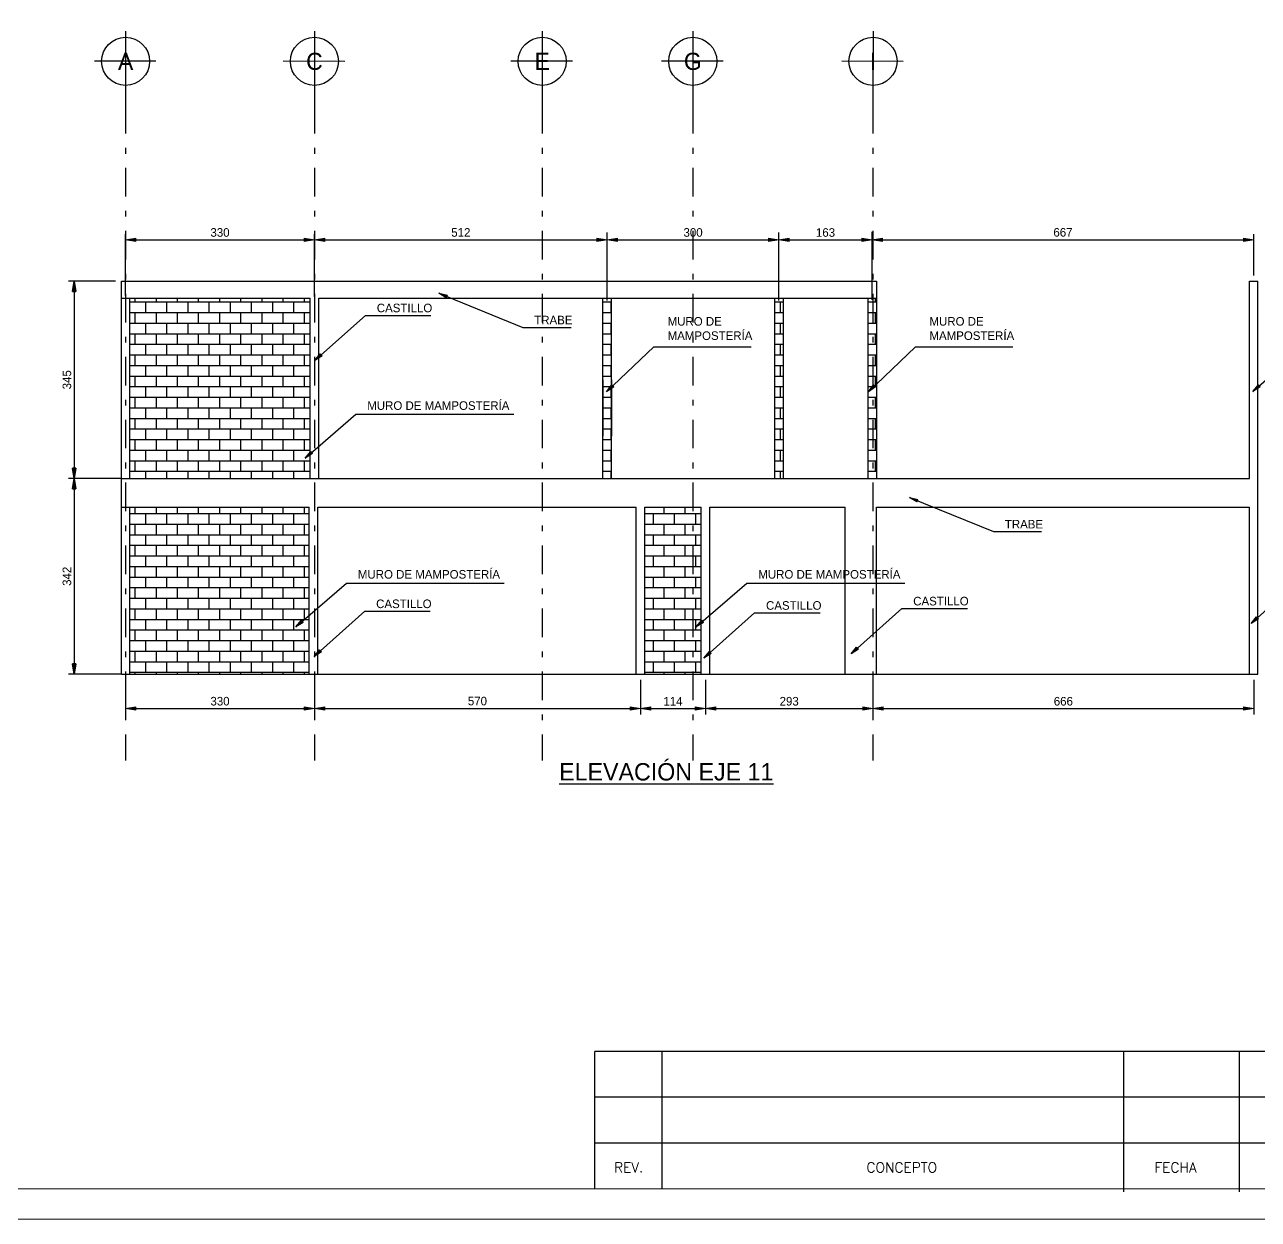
# Model space of a CAD drawing. Header units: millimetres. Extents: x -25 to 297, y -2 to 43.
# Drawn here: x 181.28 to 202.85, y -2.04 to 18.84 of the extents above; entities that cross this region are included whole.
import ezdxf
from ezdxf.enums import TextEntityAlignment as Align

# ---------------------------------------------------------------- set-up
doc = ezdxf.new("R2010")
doc.units = ezdxf.units.MM
doc.linetypes.add('DASHDOT', pattern=[1, 0.5, -0.25, 0, -0.25])
doc.linetypes.add('HIDDEN', pattern=[9.525, 6.35, -3.175])
for name, color, linetype in [('3', 4, 'Continuous'), ('4', 3, 'HIDDEN'), ('6', 7, 'Continuous'), ('C', 11, 'Continuous'), ('CAJONES', 15, 'Continuous'), ('EJES', 250, 'DASHDOT'), ('TITULO', 242, 'Continuous'), ('VIGUETAS', 107, 'Continuous')]:
    doc.layers.add(name, color=color, linetype=linetype)
doc.styles.add('LEROY', font='stylu.ttf')
doc.styles.add('ROMAND', font='romand.shx', dxfattribs={"width": 0.8, "oblique": 8})
doc.dimstyles.new('LEROY', dxfattribs={"dimtxt": 0.15, "dimasz": 0.18, "dimexe": 0.1, "dimexo": 0.1, "dimgap": 0.05, "dimtad": 1, "dimdec": 0, "dimlfac": 100, "dimzin": 0, "dimdsep": 46, "dimtxsty": 'LEROY', "dimblk1": 'FLECHA', "dimblk2": 'FLECHA', "dimsah": 1, "dimcen": 0.2, "dimclrd": 256, "dimclre": 256, "dimclrt": 5, "dimadec": 0, "dimazin": 0, "dimtfac": 0.5, "dimtdec": 0, "dimtix": 1, "dimtofl": 0, "dimtmove": 0, "dimatfit": 3, "dimldrblk": 'FLECHA', "dimfxl": 1, "dimtolj": 1, "dimtzin": 0, "dimarcsym": 0})
doc.dimstyles.new('LEROY_CONC', dxfattribs={"dimtxt": 0.15, "dimasz": 0.15, "dimexe": 0.08, "dimexo": 0.08, "dimgap": 0.05, "dimtad": 1, "dimdec": 0, "dimlfac": 20, "dimzin": 0, "dimdsep": 46, "dimtxsty": 'LEROY', "dimblk1": 'FLECHA', "dimblk2": 'FLECHA', "dimsah": 1, "dimcen": 0.2, "dimclrd": 256, "dimclre": 256, "dimclrt": 5, "dimadec": 0, "dimazin": 0, "dimtfac": 0.5, "dimtdec": 0, "dimtix": 1, "dimtofl": 0, "dimtmove": 0, "dimatfit": 3, "dimldrblk": 'FLECHA', "dimfxl": 1, "dimtolj": 1, "dimtzin": 0, "dimarcsym": 0})
pattern_1 = [(0, (-1.88506, -5.04868), (0, 0.184912), []), (90, (-1.88506, -5.04868), (-0.184912, 0.184912), [0.184912, -0.184912])]

# ---------------------------------------------------------------- blocks, each defined once
blk = doc.blocks.new('FLECHA')
at = {"linetype": 'Continuous'}
blk.add_hatch(color=5, dxfattribs=at).paths.add_polyline_path([(0, 0), (-1, 0.16), (-1, -0.16)])
at = {"color": 5, "linetype": 'Continuous'}
blk.add_line((-1, 0.16), (-1, -0.16), dxfattribs=at)
blk.add_lwpolyline([(-1, 0.16), (0, 0), (-1, -0.16)], dxfattribs=at)
blk = doc.blocks.new('*D558')
at = {"layer": 'C', "lineweight": -2, "transparency": 16777216}
for p, q in [((182.87, 10.913), (182.047, 10.913)), ((182.147, 10.733), (182.147, 7.673)), ((182.97, 7.493), (182.047, 7.493))]:
    blk.add_line(p, q, dxfattribs=at)
at = {"layer": 'Defpoints', "color": 0, "transparency": 16777216}
for p in [(182.97, 10.913), (182.147, 7.493), (183.07, 7.493)]:
    blk.add_point(p, dxfattribs=at)
at = {"layer": 'C', "lineweight": -2, "transparency": 16777216, "xscale": 0.18, "yscale": 0.18, "zscale": 0.18}
for p, rotation in [((182.147, 10.913), 90), ((182.147, 7.493), 270)]:
    blk.add_blockref('FLECHA', p, dxfattribs=dict(at, rotation=rotation))
at = {"layer": 'C', "color": 5, "transparency": 16777216, "insert": (182.019, 9.203), "char_height": 0.15, "attachment_point": 5, "rotation": 90, "style": 'LEROY'}
blk.add_mtext('\\A1;342', dxfattribs=at)
blk = doc.blocks.new('*D559')
at = {"layer": 'C', "lineweight": -2, "transparency": 16777216}
for p, q in [((182.87, 14.363), (182.047, 14.363)), ((182.147, 14.183), (182.147, 11.093)), ((182.97, 10.913), (182.047, 10.913))]:
    blk.add_line(p, q, dxfattribs=at)
at = {"layer": 'Defpoints', "color": 0, "transparency": 16777216}
for p in [(182.97, 14.363), (182.147, 10.913), (183.07, 10.913)]:
    blk.add_point(p, dxfattribs=at)
at = {"layer": 'C', "lineweight": -2, "transparency": 16777216, "xscale": 0.18, "yscale": 0.18, "zscale": 0.18}
for p, rotation in [((182.147, 14.363), 90), ((182.147, 10.913), 270)]:
    blk.add_blockref('FLECHA', p, dxfattribs=dict(at, rotation=rotation))
at = {"layer": 'C', "color": 5, "transparency": 16777216, "insert": (182.019, 12.638), "char_height": 0.15, "attachment_point": 5, "rotation": 90, "style": 'LEROY'}
blk.add_mtext('\\A1;345', dxfattribs=at)
blk = doc.blocks.new('EJE-VERT')
at = {"color": 15, "linetype": 'Continuous'}
for p, q in [((0, 2.163), (0, 0)), ((0.883, 1.28), (-0.909, 1.28))]:
    blk.add_line(p, q, dxfattribs=at)
blk.add_circle((0, 1.28), 0.7, dxfattribs=at)
at = {"color": 242, "style": 'LEROY'}
blk.add_attdef('EJE', text='', height=0.5, dxfattribs=at).set_placement((0, 1.28), align=Align.MIDDLE)
blk = doc.blocks.new('*D560')
at = {"layer": 'C', "lineweight": -2, "transparency": 16777216}
for p, q in [((183.045, 14.11), (183.045, 15.183)), ((186.345, 14.095), (186.345, 15.183)), ((183.225, 15.083), (186.165, 15.083))]:
    blk.add_line(p, q, dxfattribs=at)
at = {"layer": 'Defpoints', "color": 0, "transparency": 16777216}
for p in [(186.345, 15.083), (183.045, 14.01, 0), (186.345, 13.995, 0)]:
    blk.add_point(p, dxfattribs=at)
at = {"layer": 'C', "lineweight": -2, "transparency": 16777216, "xscale": 0.18, "yscale": 0.18, "zscale": 0.18, "rotation": 180}
blk.add_blockref('FLECHA', (183.045, 15.083), dxfattribs=at)
at = {"layer": 'C', "lineweight": -2, "transparency": 16777216, "xscale": 0.18, "yscale": 0.18, "zscale": 0.18}
blk.add_blockref('FLECHA', (186.345, 15.083), dxfattribs=at)
at = {"layer": 'C', "color": 5, "transparency": 16777216, "insert": (184.695, 15.212), "char_height": 0.15, "attachment_point": 5, "style": 'LEROY'}
blk.add_mtext('\\A1;330', dxfattribs=at)
blk = doc.blocks.new('*D561')
at = {"layer": 'C', "lineweight": -2, "transparency": 16777216}
for p, q in [((186.345, 14.11), (186.345, 15.183)), ((191.465, 14.463), (191.465, 15.183)), ((186.525, 15.083), (191.285, 15.083))]:
    blk.add_line(p, q, dxfattribs=at)
at = {"layer": 'Defpoints', "color": 0, "transparency": 16777216}
for p in [(191.465, 15.083), (191.465, 14.363, 0), (186.345, 14.01, 0)]:
    blk.add_point(p, dxfattribs=at)
at = {"layer": 'C', "lineweight": -2, "transparency": 16777216, "xscale": 0.18, "yscale": 0.18, "zscale": 0.18, "rotation": 180}
blk.add_blockref('FLECHA', (186.345, 15.083), dxfattribs=at)
at = {"layer": 'C', "lineweight": -2, "transparency": 16777216, "xscale": 0.18, "yscale": 0.18, "zscale": 0.18}
blk.add_blockref('FLECHA', (191.465, 15.083), dxfattribs=at)
at = {"layer": 'C', "color": 5, "transparency": 16777216, "insert": (188.905, 15.212), "char_height": 0.15, "attachment_point": 5, "style": 'LEROY'}
blk.add_mtext('\\A1;512', dxfattribs=at)
blk = doc.blocks.new('*D562')
at = {"layer": 'C', "lineweight": -2, "transparency": 16777216}
for p, q in [((191.465, 14.11), (191.465, 15.183)), ((194.465, 14.163), (194.465, 15.183)), ((191.645, 15.083), (194.285, 15.083))]:
    blk.add_line(p, q, dxfattribs=at)
at = {"layer": 'Defpoints', "color": 0, "transparency": 16777216}
for p in [(194.465, 15.083), (194.465, 14.063), (191.465, 14.01, 0)]:
    blk.add_point(p, dxfattribs=at)
at = {"layer": 'C', "lineweight": -2, "transparency": 16777216, "xscale": 0.18, "yscale": 0.18, "zscale": 0.18, "rotation": 180}
blk.add_blockref('FLECHA', (191.465, 15.083), dxfattribs=at)
at = {"layer": 'C', "lineweight": -2, "transparency": 16777216, "xscale": 0.18, "yscale": 0.18, "zscale": 0.18}
blk.add_blockref('FLECHA', (194.465, 15.083), dxfattribs=at)
at = {"layer": 'C', "color": 5, "transparency": 16777216, "insert": (192.965, 15.212), "char_height": 0.15, "attachment_point": 5, "style": 'LEROY'}
blk.add_mtext('\\A1;300', dxfattribs=at)
blk = doc.blocks.new('*D563')
at = {"layer": 'C', "lineweight": -2, "transparency": 16777216}
for p, q in [((194.465, 14.11), (194.465, 15.183)), ((196.096, 14.206), (196.096, 15.183)), ((194.645, 15.083), (195.916, 15.083))]:
    blk.add_line(p, q, dxfattribs=at)
at = {"layer": 'Defpoints', "color": 0, "transparency": 16777216}
for p in [(196.096, 15.083), (196.096, 14.106), (194.465, 14.01, 0)]:
    blk.add_point(p, dxfattribs=at)
at = {"layer": 'C', "lineweight": -2, "transparency": 16777216, "xscale": 0.18, "yscale": 0.18, "zscale": 0.18, "rotation": 180}
blk.add_blockref('FLECHA', (194.465, 15.083), dxfattribs=at)
at = {"layer": 'C', "lineweight": -2, "transparency": 16777216, "xscale": 0.18, "yscale": 0.18, "zscale": 0.18}
blk.add_blockref('FLECHA', (196.096, 15.083), dxfattribs=at)
at = {"layer": 'C', "color": 5, "transparency": 16777216, "insert": (195.28, 15.211), "char_height": 0.15, "attachment_point": 5, "style": 'LEROY'}
blk.add_mtext('\\A1;163', dxfattribs=at)
blk = doc.blocks.new('*D564')
at = {"layer": 'C', "lineweight": -2, "transparency": 16777216}
for p, q in [((196.096, 14.11), (196.096, 15.183)), ((202.765, 14.463), (202.765, 15.183)), ((196.276, 15.083), (202.585, 15.083))]:
    blk.add_line(p, q, dxfattribs=at)
at = {"layer": 'Defpoints', "color": 0, "transparency": 16777216}
for p in [(202.765, 15.083), (202.765, 14.363), (196.096, 14.01, 0)]:
    blk.add_point(p, dxfattribs=at)
at = {"layer": 'C', "lineweight": -2, "transparency": 16777216, "xscale": 0.18, "yscale": 0.18, "zscale": 0.18, "rotation": 180}
blk.add_blockref('FLECHA', (196.096, 15.083), dxfattribs=at)
at = {"layer": 'C', "lineweight": -2, "transparency": 16777216, "xscale": 0.18, "yscale": 0.18, "zscale": 0.18}
blk.add_blockref('FLECHA', (202.765, 15.083), dxfattribs=at)
at = {"layer": 'C', "color": 5, "transparency": 16777216, "insert": (199.431, 15.214), "char_height": 0.15, "attachment_point": 5, "style": 'LEROY'}
blk.add_mtext('\\A1;667', dxfattribs=at)
blk = doc.blocks.new('*D565')
at = {"layer": 'C', "lineweight": -2, "transparency": 16777216}
for p, q in [((183.045, 7.393), (183.045, 6.79)), ((186.345, 7.393), (186.345, 6.79)), ((183.225, 6.89), (186.165, 6.89))]:
    blk.add_line(p, q, dxfattribs=at)
at = {"layer": 'Defpoints', "color": 0, "transparency": 16777216}
for p in [(183.045, 7.493), (186.345, 7.493), (186.345, 6.89)]:
    blk.add_point(p, dxfattribs=at)
at = {"layer": 'C', "lineweight": -2, "transparency": 16777216, "xscale": 0.18, "yscale": 0.18, "zscale": 0.18, "rotation": 180}
blk.add_blockref('FLECHA', (183.045, 6.89), dxfattribs=at)
at = {"layer": 'C', "lineweight": -2, "transparency": 16777216, "xscale": 0.18, "yscale": 0.18, "zscale": 0.18}
blk.add_blockref('FLECHA', (186.345, 6.89), dxfattribs=at)
at = {"layer": 'C', "color": 5, "transparency": 16777216, "insert": (184.695, 7.019), "char_height": 0.15, "attachment_point": 5, "style": 'LEROY'}
blk.add_mtext('\\A1;330', dxfattribs=at)
blk = doc.blocks.new('*D566')
at = {"layer": 'C', "lineweight": -2, "transparency": 16777216}
for p, q in [((186.345, 7.393), (186.345, 6.79)), ((192.046, 7.393), (192.046, 6.79)), ((186.525, 6.89), (191.866, 6.89))]:
    blk.add_line(p, q, dxfattribs=at)
at = {"layer": 'Defpoints', "color": 0, "transparency": 16777216}
for p in [(186.345, 7.493), (192.046, 7.493), (192.046, 6.89)]:
    blk.add_point(p, dxfattribs=at)
at = {"layer": 'C', "lineweight": -2, "transparency": 16777216, "xscale": 0.18, "yscale": 0.18, "zscale": 0.18, "rotation": 180}
blk.add_blockref('FLECHA', (186.345, 6.89), dxfattribs=at)
at = {"layer": 'C', "lineweight": -2, "transparency": 16777216, "xscale": 0.18, "yscale": 0.18, "zscale": 0.18}
blk.add_blockref('FLECHA', (192.046, 6.89), dxfattribs=at)
at = {"layer": 'C', "color": 5, "transparency": 16777216, "insert": (189.195, 7.021), "char_height": 0.15, "attachment_point": 5, "style": 'LEROY'}
blk.add_mtext('\\A1;570', dxfattribs=at)
blk = doc.blocks.new('*D567')
at = {"layer": 'C', "lineweight": -2, "transparency": 16777216}
for p, q in [((192.046, 7.393), (192.046, 6.79)), ((193.181, 7.393), (193.181, 6.79)), ((192.226, 6.89), (193.001, 6.89))]:
    blk.add_line(p, q, dxfattribs=at)
at = {"layer": 'Defpoints', "color": 0, "transparency": 16777216}
for p in [(192.046, 7.493), (193.181, 7.493), (193.181, 6.89)]:
    blk.add_point(p, dxfattribs=at)
at = {"layer": 'C', "lineweight": -2, "transparency": 16777216, "xscale": 0.18, "yscale": 0.18, "zscale": 0.18, "rotation": 180}
blk.add_blockref('FLECHA', (192.046, 6.89), dxfattribs=at)
at = {"layer": 'C', "lineweight": -2, "transparency": 16777216, "xscale": 0.18, "yscale": 0.18, "zscale": 0.18}
blk.add_blockref('FLECHA', (193.181, 6.89), dxfattribs=at)
at = {"layer": 'C', "color": 5, "transparency": 16777216, "insert": (192.613, 7.019), "char_height": 0.15, "attachment_point": 5, "style": 'LEROY'}
blk.add_mtext('\\A1;114', dxfattribs=at)
blk = doc.blocks.new('*D568')
at = {"layer": 'C', "lineweight": -2, "transparency": 16777216}
for p, q in [((193.181, 7.393), (193.181, 6.79)), ((196.11, 7.393), (196.11, 6.79)), ((193.361, 6.89), (195.93, 6.89))]:
    blk.add_line(p, q, dxfattribs=at)
at = {"layer": 'Defpoints', "color": 0, "transparency": 16777216}
for p in [(193.181, 7.493), (196.11, 7.493), (196.11, 6.89)]:
    blk.add_point(p, dxfattribs=at)
at = {"layer": 'C', "lineweight": -2, "transparency": 16777216, "xscale": 0.18, "yscale": 0.18, "zscale": 0.18, "rotation": 180}
blk.add_blockref('FLECHA', (193.181, 6.89), dxfattribs=at)
at = {"layer": 'C', "lineweight": -2, "transparency": 16777216, "xscale": 0.18, "yscale": 0.18, "zscale": 0.18}
blk.add_blockref('FLECHA', (196.11, 6.89), dxfattribs=at)
at = {"layer": 'C', "color": 5, "transparency": 16777216, "insert": (194.645, 7.018), "char_height": 0.15, "attachment_point": 5, "style": 'LEROY'}
blk.add_mtext('\\A1;293', dxfattribs=at)
blk = doc.blocks.new('*D569')
at = {"layer": 'C', "lineweight": -2, "transparency": 16777216}
for p, q in [((196.11, 7.393), (196.11, 6.79)), ((202.765, 7.393), (202.765, 6.79)), ((196.29, 6.89), (202.585, 6.89))]:
    blk.add_line(p, q, dxfattribs=at)
at = {"layer": 'Defpoints', "color": 0, "transparency": 16777216}
for p in [(196.11, 7.493), (202.765, 7.493), (202.765, 6.89)]:
    blk.add_point(p, dxfattribs=at)
at = {"layer": 'C', "lineweight": -2, "transparency": 16777216, "xscale": 0.18, "yscale": 0.18, "zscale": 0.18, "rotation": 180}
blk.add_blockref('FLECHA', (196.11, 6.89), dxfattribs=at)
at = {"layer": 'C', "lineweight": -2, "transparency": 16777216, "xscale": 0.18, "yscale": 0.18, "zscale": 0.18}
blk.add_blockref('FLECHA', (202.765, 6.89), dxfattribs=at)
at = {"layer": 'C', "color": 5, "transparency": 16777216, "insert": (199.438, 7.018), "char_height": 0.15, "attachment_point": 5, "style": 'LEROY'}
blk.add_mtext('\\A1;666', dxfattribs=at)

msp = doc.modelspace()

# ---------------------------------------------------------------- hatches: boundary and pattern name
at = {"layer": 'CAJONES'}
h = msp.add_hatch(dxfattribs=at)
h.set_pattern_fill('AR-B816', color=256, scale=0.00091)
h.set_pattern_definition(pattern_1)
h.paths.add_polyline_path([(186.27, 14.063), (183.12, 14.063), (183.12, 10.913), (186.27, 10.913)])
h = msp.add_hatch(dxfattribs=at)
h.set_pattern_fill('AR-B816', color=256, scale=0.00091)
h.set_pattern_definition(pattern_1)
h.paths.add_polyline_path([(191.54, 14.063), (191.39, 14.063), (191.39, 10.913), (191.54, 10.913)])
h = msp.add_hatch(dxfattribs=at)
h.set_pattern_fill('AR-B816', color=256, scale=0.00091)
h.set_pattern_definition(pattern_1)
h.paths.add_polyline_path([(194.54, 14.063), (194.39, 14.063), (194.39, 10.913), (194.54, 10.913)])
h = msp.add_hatch(dxfattribs=at)
h.set_pattern_fill('AR-B816', color=256, scale=0.00091)
h.set_pattern_definition(pattern_1)
h.paths.add_polyline_path([(196.171, 14.063), (196.021, 14.063), (196.021, 10.913), (196.171, 10.913)])
h = msp.add_hatch(dxfattribs=at)
h.set_pattern_fill('AR-B816', color=256, scale=0.00091)
h.set_pattern_definition(pattern_1)
h.paths.add_polyline_path([(186.256, 10.413), (183.12, 10.413), (183.12, 7.493), (186.256, 7.493)])
h = msp.add_hatch(dxfattribs=at)
h.set_pattern_fill('AR-B816', color=256, scale=0.00091)
h.set_pattern_definition(pattern_1)
h.paths.add_polyline_path([(193.106, 10.413), (192.121, 10.413), (192.121, 7.493), (193.106, 7.493)])

# ---------------------------------------------------------------- linework, layer by layer
at = {"layer": '4', "color": 4, "linetype": 'Continuous'}
for p, q in [((204.23, 0.897), (191.249, 0.897)), ((191.249, -0.704), (191.249, 0.897)), ((192.422, -0.704), (192.422, 0.897)), ((200.495, -0.754), (200.495, 0.897)), ((202.516, -1.554), (202.516, 0.897)), ((204.23, 0.097), (191.249, 0.097)), ((191.249, -1.504), (191.249, 0.097)), ((192.422, -1.504), (192.422, 0.097)), ((200.495, -1.554), (200.495, 0.097)), ((204.23, -0.704), (191.249, -0.704))]:
    msp.add_line(p, q, dxfattribs=at)
at = {"layer": '6', "lineweight": 0}
for points in [[(153.626, 41.001), (217.646, 41.001), (217.646, -2.036), (153.626, -2.036)], [(154.158, 40.469), (217.114, 40.469), (217.114, -1.504), (154.158, -1.504)]]:
    msp.add_lwpolyline(points, close=True, dxfattribs=at)
at = {"layer": 'CAJONES'}
for p, q in [((182.97, 14.363), (196.171, 14.363)), ((182.97, 7.493), (182.97, 14.363)), ((196.171, 14.363), (196.171, 10.913)), ((202.69, 10.913), (202.69, 14.363)), ((202.69, 14.363), (202.84, 14.363)), ((202.84, 7.493), (202.84, 14.363)), ((182.97, 14.063), (186.27, 14.063)), ((183.12, 10.913), (183.12, 14.063)), ((186.27, 10.913), (186.27, 14.063)), ((186.42, 10.913), (186.42, 14.063)), ((186.42, 14.063), (196.171, 14.063)), ((191.39, 10.913), (191.39, 14.063)), ((191.54, 10.913), (191.54, 14.063)), ((194.39, 14.063), (194.39, 10.913)), ((194.54, 14.063), (194.54, 10.913)), ((196.021, 14.063), (196.021, 10.913)), ((191.39, 12.638), (191.39, 11.65)), ((191.54, 12.638), (191.54, 11.65)), ((182.97, 10.913), (202.69, 10.913)), ((182.97, 10.413), (186.256, 10.413)), ((183.12, 7.493), (183.12, 10.413)), ((186.256, 7.493), (186.256, 10.413)), ((186.406, 7.493), (186.406, 10.413)), ((186.406, 10.413), (191.971, 10.413)), ((191.971, 7.493), (191.971, 10.413)), ((192.121, 7.493), (192.121, 10.413)), ((192.121, 10.413), (193.106, 10.413)), ((193.106, 7.493), (193.106, 10.413)), ((193.256, 7.493), (193.256, 10.413)), ((193.256, 10.413), (195.621, 10.413)), ((195.621, 7.493), (195.621, 10.413)), ((196.171, 7.493), (196.171, 10.413)), ((196.171, 10.413), (202.69, 10.413)), ((202.69, 7.493), (202.69, 10.413)), ((182.97, 7.493), (202.84, 7.493))]:
    msp.add_line(p, q, dxfattribs=at)
at = {"layer": 'EJES'}
for p, q in [((183.045, 17.44), (183.045, 5.983)), ((186.345, 17.44), (186.345, 5.983)), ((190.327, 17.44), (190.327, 5.983)), ((192.96, 17.44), (192.96, 5.983)), ((196.11, 17.44), (196.11, 5.983))]:
    msp.add_line(p, q, dxfattribs=at)
at = {"layer": 'VIGUETAS', "color": 6}
for p, q in [((191.465, 14.025), (191.465, 15.212)), ((194.465, 14.025), (194.465, 15.212)), ((196.096, 14.034), (196.096, 15.222))]:
    msp.add_line(p, q, dxfattribs=at)

# ---------------------------------------------------------------- block references
at = {"layer": 'EJES', "xscale": 0.599999999999909, "yscale": 0.599999999999909, "zscale": 0.599999999999909}
for p, values in [((183.045, 17.436), {'EJE': 'A'}), ((190.327, 17.436), {'EJE': 'E'}), ((192.96, 17.436), {'EJE': 'G'})]:
    msp.add_blockref('EJE-VERT', p, dxfattribs=at).add_auto_attribs(values)
at = {"layer": 'EJES'}
for p, xscale, yscale, zscale, rotation, values in [((186.345, 17.436), 0.5999999999999067, 0.5999999999999067, 0.5999999999999067, 359.9831932342179, {'EJE': 'C'}), ((196.11, 17.436), 0.5999999999999118, 0.5999999999999118, 0.5999999999999118, 359.9732348766866, {'EJE': 'I'})]:
    msp.add_blockref('EJE-VERT', p, dxfattribs=dict(at, xscale=xscale, yscale=yscale, zscale=zscale, rotation=rotation)).add_auto_attribs(values)

# ---------------------------------------------------------------- texts
at = {"layer": '3', "color": 3, "linetype": 'Continuous', "style": 'ROMAND'}
msp.add_text('REV.', height=0.1757, dxfattribs=at).set_placement((191.583, -1.217))
at = {"layer": '3', "linetype": 'Continuous', "style": 'ROMAND'}
for s, p in [('CONCEPTO', (195.996, -1.217)), ('FECHA', (201.031, -1.217))]:
    msp.add_text(s, height=0.1757, dxfattribs=at).set_placement(p)
at = {"layer": 'C', "char_height": 0.15, "attachment_point": 4, "style": 'LEROY'}
for s, insert, width in [('{\\C5;CASTILLO}', (187.436, 13.892), 2.6345), ('{\\C5;TRABE}', (190.188, 13.682), 2.6345), ('{\\C5;MURO DE MAMPOSTERÍA}', (192.52, 13.533), 1.2628), ('{\\C5;MURO DE MAMPOSTERÍA}', (197.097, 13.533), 1.2628), ('{\\C5;MURO DE MAMPOSTERÍA}', (187.269, 12.186), 2.6345), ('{\\C5;TRABE}', (198.415, 10.114), 2.6345), ('{\\C5;MURO DE MAMPOSTERÍA}', (187.105, 9.236), 2.6345), ('{\\C5;MURO DE MAMPOSTERÍA}', (194.105, 9.236), 2.6345), ('{\\C5;CASTILLO}', (196.813, 8.768), 2.6345), ('{\\C5;CASTILLO}', (187.424, 8.721), 2.6345), ('{\\C5;CASTILLO}', (194.24, 8.692), 2.6345)]:
    msp.add_mtext(s, dxfattribs=dict(at, insert=insert, width=width))
at = {"layer": 'TITULO', "style": 'LEROY'}
msp.add_text('%%UELEVACIÓN EJE 11', height=0.3036, dxfattribs=at).set_placement((192.496, 5.634), align=Align.CENTER)

# ---------------------------------------------------------------- dimensions: what is measured, and where the dimension line sits
at = {"layer": 'C'}
for base, p1, p2, picture, middle in [((202.765, 15.083), (196.096, 14.01, 0), (202.765, 14.363), '*D564', (199.431, 15.214)), ((186.345, 15.083, 0), (183.045, 14.01), (186.345, 13.995), '*D560', (184.695, 15.212, 0)), ((191.465, 15.083, 0), (186.345, 14.01), (191.465, 14.363), '*D561', (188.905, 15.212, 0)), ((194.465, 15.083), (191.465, 14.01, 0), (194.465, 14.063), '*D562', (192.965, 15.212)), ((196.096, 15.083), (194.465, 14.01, 0), (196.096, 14.106), '*D563', (195.28, 15.211)), ((186.345, 6.89), (183.045, 7.493), (186.345, 7.493), '*D565', (184.695, 7.019)), ((192.046, 6.89), (186.345, 7.493), (192.046, 7.493), '*D566', (189.195, 7.021)), ((193.181, 6.8904), (192.0457, 7.4934), (193.181, 7.4934), '*D567', (192.6134, 7.0188)), ((196.11, 6.89), (193.181, 7.493), (196.11, 7.493), '*D568', (194.645, 7.018)), ((202.7654, 6.8904), (196.1097, 7.4934), (202.7654, 7.4934), '*D569', (199.4375, 7.0182))]:
    dim = msp.add_linear_dim(base=base, p1=p1, p2=p2, dimstyle='LEROY', override={"dimfxl": 0.1}, dxfattribs=at)
    dim.commit()
    dim.dimension.update_dxf_attribs({"geometry": picture, "text_midpoint": middle})
for base, p1, p2, picture, middle in [((182.147, 10.913), (182.97, 14.363), (183.07, 10.913), '*D559', (182.019, 12.638)), ((182.147, 7.493), (182.97, 10.913), (183.07, 7.493), '*D558', (182.019, 9.203))]:
    dim = msp.add_linear_dim(base=base, p1=p1, p2=p2, angle=90, dimstyle='LEROY', override={"dimfxl": 0.1}, dxfattribs=at)
    dim.commit()
    dim.dimension.update_dxf_attribs({"geometry": picture, "text_midpoint": middle})

# ---------------------------------------------------------------- leaders
at = {"layer": 'C', "annotation_type": 0, "has_hookline": 1, "hookline_direction": 0}
for points, text_width in [([(188.521, 14.15), (189.988, 13.554), (190.138, 13.554)], 0.643), ([(186.35, 12.973), (187.236, 13.764), (187.386, 13.764)], 0.947), ([(191.453, 12.427), (192.279, 13.215), (192.429, 13.215)], 1.5), ([(196.029, 12.427), (196.855, 13.215), (197.005, 13.215)], 1.5), ([(202.752, 12.431), (203.637, 13.222), (203.787, 13.222)], 0.947), ([(186.184, 11.267), (187.069, 12.034), (187.219, 12.034)], 2.56), ([(196.748, 10.582), (198.215, 9.985), (198.365, 9.985)], 0.643), ([(186.02, 8.317), (186.905, 9.084), (187.055, 9.084)], 2.56), ([(193.02, 8.317), (193.905, 9.084), (194.055, 9.084)], 2.56), ([(202.719, 8.376), (203.604, 9.167), (203.754, 9.167)], 0.947), ([(195.728, 7.849), (196.613, 8.64), (196.763, 8.64)], 0.947), ([(186.339, 7.802), (187.224, 8.593), (187.374, 8.593)], 0.947), ([(193.155, 7.773), (194.04, 8.564), (194.19, 8.564)], 0.947)]:
    msp.add_leader(points, dimstyle='LEROY_CONC', dxfattribs=dict(at, text_width=text_width))

doc.saveas('drawing.dxf')
